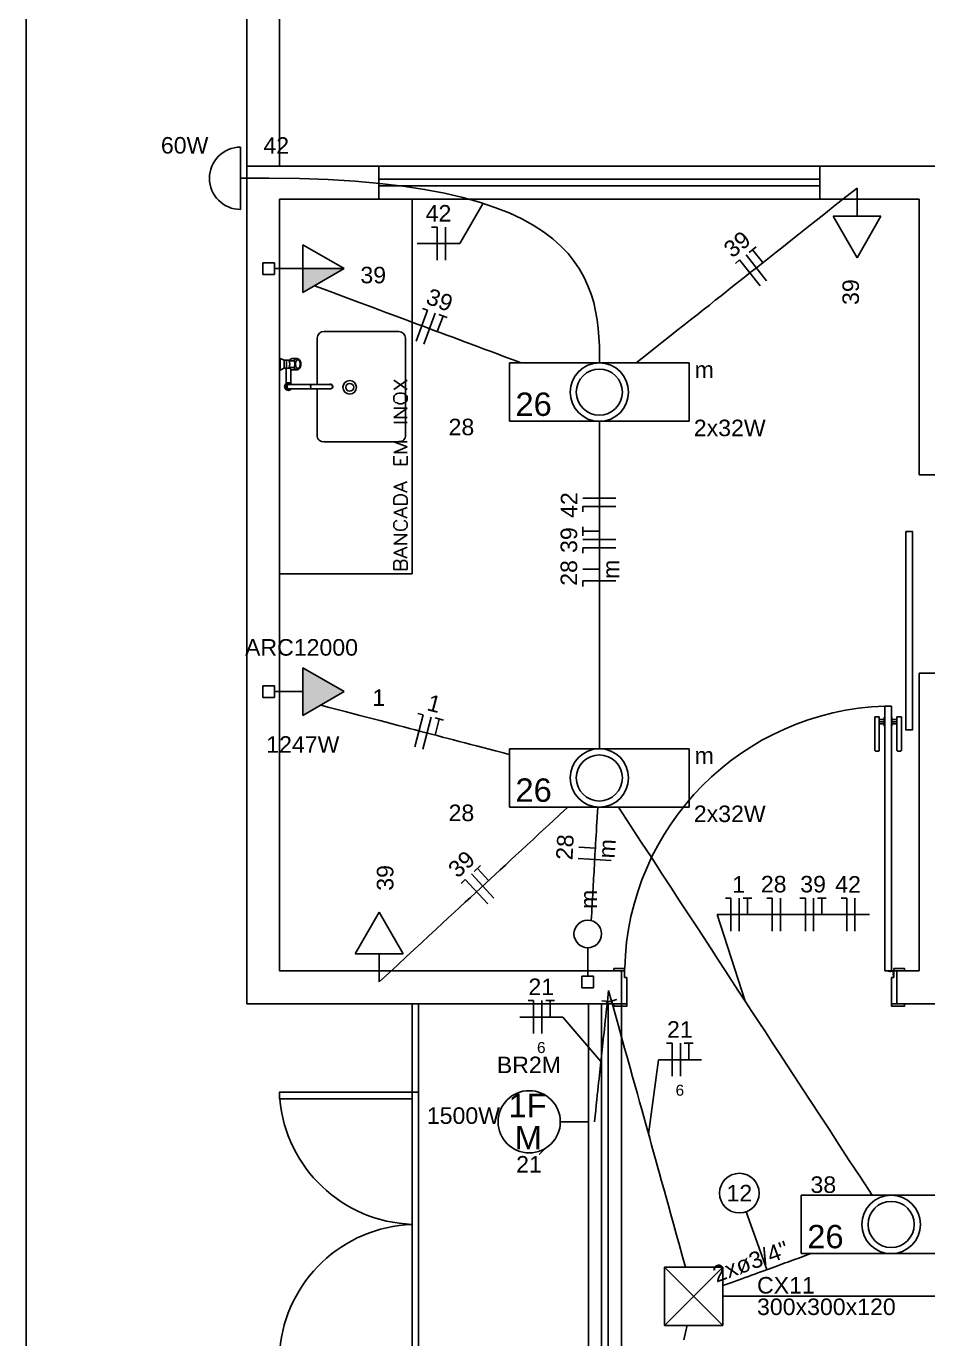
# Model space of a CAD drawing. Header units: millimetres. Extents: x -182 to 147, y -1396 to 58.
# Drawn here: x -180.86 to -172.68, y 28.39 to 40.29 of the extents above; entities that cross this region are included whole.
import ezdxf

# ---------------------------------------------------------------- set-up
doc = ezdxf.new("R2010")
doc.units = ezdxf.units.MM
doc.header["$LTSCALE"] = 10
doc.header["$MEASUREMENT"] = 0
for name, color, linetype in [('Arquitetura', 8, 'Continuous'), ('EL-Condutos', 4, 'Continuous'), ('EL-Conexões', 9, 'Continuous'), ('EL-Fios (Fase 1)', 7, 'Continuous'), ('EL-Fios (Fase 2)', 7, 'Continuous'), ('EL-Fios (Fase 3)', 7, 'Continuous'), ('EL-Fios (Neutro)', 170, 'Continuous'), ('EL-Fios (Retorno)', 10, 'Continuous'), ('EL-Fios (Terra)', 90, 'Continuous'), ('EL-Textos conduto', 7, 'Continuous'), ('EL-Textos fios', 7, 'Continuous'), ('P-SIMBOL', 170, 'Continuous'), ('Textos', 7, 'Continuous')]:
    doc.layers.add(name, color=color, linetype=linetype)
doc.styles.add('Arial', font='arial.ttf')

msp = doc.modelspace()

# ---------------------------------------------------------------- hatches: boundary and pattern name
at = {"layer": 'Arquitetura', "linetype": 'Continuous'}
h = msp.add_hatch(dxfattribs=at)
h.set_pattern_fill('ANSI31', color=256, style=0)
h.set_pattern_definition([(45, (-180.86528, 17.44875), (-0.0883883, 0.0883883), [])])
h.paths.add_polyline_path([(-176.1609, 30.1049), (-176.1609, 30.1089), (-176.1609, 30.1129), (-176.1619, 30.1169), (-176.1639, 30.1209), (-176.1649, 30.1239), (-176.1669, 30.1279), (-176.1689, 30.1309), (-176.1719, 30.1349), (-176.1739, 30.1379), (-176.1769, 30.1399), (-176.1799, 30.1419), (-176.1839, 30.1449), (-176.1869, 30.1469), (-176.1909, 30.1479), (-176.1939, 30.1489), (-176.1979, 30.1499), (-176.2019, 30.1509), (-176.2059, 30.1509), (-176.2109, 30.1509), (-176.2139, 30.1499), (-176.2179, 30.1489), (-176.2219, 30.1479), (-176.2259, 30.1469), (-176.2289, 30.1449), (-176.2329, 30.1419), (-176.2349, 30.1399), (-176.2379, 30.1379), (-176.2409, 30.1349), (-176.2439, 30.1309), (-176.2459, 30.1279), (-176.2479, 30.1239), (-176.2489, 30.1209), (-176.2509, 30.1169), (-176.2509, 30.1129), (-176.2519, 30.1089), (-176.2519, 30.1049), (-176.2519, 30.1049), (-176.2519, 30.1009), (-176.2509, 30.0969), (-176.2509, 30.0929), (-176.2489, 30.0889), (-176.2479, 30.0859), (-176.2459, 30.0819), (-176.2439, 30.0789), (-176.2409, 30.0759), (-176.2379, 30.0729), (-176.2349, 30.0699), (-176.2329, 30.0679), (-176.2289, 30.0659), (-176.2259, 30.0639), (-176.2219, 30.0619), (-176.2179, 30.0609), (-176.2139, 30.0599), (-176.2109, 30.0599), (-176.2059, 30.0589), (-176.2019, 30.0599), (-176.1979, 30.0599), (-176.1939, 30.0609), (-176.1909, 30.0619), (-176.1869, 30.0639), (-176.1839, 30.0659), (-176.1799, 30.0679), (-176.1769, 30.0699), (-176.1739, 30.0729), (-176.1719, 30.0759), (-176.1689, 30.0789), (-176.1669, 30.0819), (-176.1649, 30.0859), (-176.1639, 30.0889), (-176.1619, 30.0929), (-176.1609, 30.0969), (-176.1609, 30.1009), (-176.1609, 30.1049), (-176.1609, 30.1049)])
at = {"layer": 'P-SIMBOL', "linetype": 'Continuous'}
for points in [[(-178.3539, 38.0957), (-177.9789, 38.0957), (-178.3539, 37.8792)], [(-178.3539, 34.0419), (-177.9789, 34.2584), (-178.3539, 34.4749)]]:
    msp.add_hatch(color=256, dxfattribs=at).paths.add_polyline_path(points)

# ---------------------------------------------------------------- linework, layer by layer
at = {"layer": 'Arquitetura'}
for p, q in [((-180.862, 52.6259), (-180.862, 17.8269)), ((-178.8619, 50.6259), (-178.8619, 31.4259)), ((-178.5629, 50.3269), (-178.5629, 39.0259)), ((-178.8619, 39.4679), (-178.8619, 39.5389)), ((-177.6629, 39.0259), (-177.6629, 38.7259)), ((-173.6629, 39.0259), (-173.6629, 38.7259)), ((-172.7619, 38.7259), (-178.5629, 38.7259)), ((-178.5629, 38.7259), (-178.5629, 31.7259)), ((-177.3619, 35.3269), (-177.3619, 38.7259)), ((-172.7619, 38.7259), (-172.7619, 36.2259)), ((-177.4809, 37.5249), (-178.1579, 37.5249)), ((-178.2219, 37.0459), (-178.2219, 37.4659)), ((-177.4219, 36.5859), (-177.4219, 37.4659)), ((-178.5219, 37.2639), (-178.5649, 37.2849)), ((-178.5219, 37.2639), (-178.4729, 37.2639)), ((-178.5219, 37.2639), (-178.5219, 37.1939)), ((-178.4049, 37.2789), (-178.4479, 37.2789)), ((-178.5219, 37.1939), (-178.5649, 37.1719)), ((-178.5219, 37.1939), (-178.5029, 37.1939)), ((-178.5029, 37.1939), (-178.4729, 37.1939)), ((-178.5029, 37.0539), (-178.5029, 37.1939)), ((-178.4319, 37.2599), (-178.4749, 37.2599)), ((-178.4319, 37.1979), (-178.4749, 37.1979)), ((-178.4629, 37.0539), (-178.4629, 37.1829)), ((-178.4049, 37.1789), (-178.4479, 37.1789)), ((-178.4899, 37.0459), (-178.4549, 37.0459)), ((-178.4549, 37.0459), (-178.1129, 37.0459)), ((-178.1129, 37.0459), (-178.1029, 37.0459)), ((-177.5269, 36.9999), (-177.4049, 37.0849)), ((-177.5269, 37.0849), (-177.4049, 36.9999)), ((-178.4899, 37.0059), (-178.4549, 37.0059)), ((-178.4549, 37.0059), (-178.1129, 37.0059)), ((-178.2219, 36.5859), (-178.2219, 37.0059)), ((-178.1129, 37.0059), (-178.1029, 37.0059)), ((-177.5239, 36.9409), (-177.5269, 36.9319)), ((-177.5269, 36.9319), (-177.5269, 36.9069)), ((-177.5269, 36.9069), (-177.5239, 36.8939)), ((-177.5109, 36.9529), (-177.5239, 36.9409)), ((-177.4979, 36.9619), (-177.5109, 36.9529)), ((-177.4809, 36.9659), (-177.4979, 36.9619)), ((-177.4509, 36.9659), (-177.4809, 36.9659)), ((-177.4349, 36.9619), (-177.4509, 36.9659)), ((-177.4219, 36.9529), (-177.4349, 36.9619)), ((-177.4089, 36.9409), (-177.4219, 36.9529)), ((-177.4049, 36.9319), (-177.4089, 36.9409)), ((-177.4089, 36.8939), (-177.4049, 36.9069)), ((-177.4049, 36.9069), (-177.4049, 36.9319)), ((-177.5269, 36.7459), (-177.4049, 36.8309)), ((-177.4049, 36.8309), (-177.5269, 36.8309)), ((-177.5239, 36.8939), (-177.5109, 36.8809)), ((-177.5109, 36.8809), (-177.4979, 36.8769)), ((-177.4979, 36.8769), (-177.4809, 36.8689)), ((-177.4809, 36.8689), (-177.4509, 36.8689)), ((-177.4509, 36.8689), (-177.4349, 36.8769)), ((-177.4349, 36.8769), (-177.4219, 36.8809)), ((-177.4219, 36.8809), (-177.4089, 36.8939)), ((-177.4049, 36.7459), (-177.5269, 36.7459)), ((-177.5269, 36.6999), (-177.4049, 36.6999)), ((-177.4809, 36.5259), (-178.1579, 36.5259)), ((-177.4049, 36.4789), (-177.5269, 36.5259)), ((-177.5269, 36.5259), (-177.4049, 36.5259)), ((-177.5269, 36.4289), (-177.4049, 36.4789)), ((-177.4049, 36.4289), (-177.5269, 36.4289)), ((-177.5269, 36.3189), (-177.5269, 36.3949)), ((-177.4049, 36.3189), (-177.5269, 36.3189)), ((-177.4679, 36.3189), (-177.4679, 36.3649)), ((-177.4049, 36.3189), (-177.4049, 36.3949)), ((-172.7619, 36.2259), (-172.4629, 36.2259)), ((-177.5269, 36.1159), (-177.4049, 36.1619)), ((-177.4049, 36.0689), (-177.5269, 36.1159)), ((-177.4469, 36.0859), (-177.4469, 36.1449)), ((-177.5269, 36.0009), (-177.5239, 36.0179)), ((-177.5269, 35.9589), (-177.5269, 36.0009)), ((-177.4049, 35.9589), (-177.5269, 35.9589)), ((-177.5239, 36.0179), (-177.5109, 36.0309)), ((-177.5109, 36.0309), (-177.4979, 36.0389)), ((-177.4979, 36.0389), (-177.4809, 36.0439)), ((-177.4809, 36.0439), (-177.4509, 36.0439)), ((-177.4509, 36.0439), (-177.4349, 36.0389)), ((-177.4349, 36.0389), (-177.4219, 36.0309)), ((-177.4219, 36.0309), (-177.4089, 36.0179)), ((-177.4089, 36.0179), (-177.4049, 36.0009)), ((-177.4049, 36.0009), (-177.4049, 35.9589)), ((-177.5269, 35.8829), (-177.4049, 35.9289)), ((-177.4049, 35.8359), (-177.5269, 35.8829)), ((-177.4469, 35.8529), (-177.4469, 35.9119)), ((-177.5239, 35.7939), (-177.5269, 35.7809)), ((-177.5269, 35.7809), (-177.5269, 35.7599)), ((-177.5269, 35.7599), (-177.5239, 35.7469)), ((-177.5109, 35.8059), (-177.5239, 35.7939)), ((-177.5239, 35.7469), (-177.5109, 35.7339)), ((-177.4979, 35.8109), (-177.5109, 35.8059)), ((-177.5109, 35.7339), (-177.4979, 35.7259)), ((-177.4979, 35.7259), (-177.4809, 35.7219)), ((-177.4809, 35.7219), (-177.4509, 35.7219)), ((-177.4509, 35.7219), (-177.4349, 35.7259)), ((-177.4219, 35.8059), (-177.4349, 35.8109)), ((-177.4349, 35.7259), (-177.4219, 35.7339)), ((-177.4089, 35.7939), (-177.4219, 35.8059)), ((-177.4219, 35.7339), (-177.4089, 35.7469)), ((-177.4049, 35.7809), (-177.4089, 35.7939)), ((-177.4089, 35.7469), (-177.4049, 35.7599)), ((-177.4049, 35.7599), (-177.4049, 35.7809)), ((-177.5269, 35.5989), (-177.4049, 35.6799)), ((-177.4049, 35.6799), (-177.5269, 35.6799)), ((-177.4049, 35.5989), (-177.5269, 35.5989)), ((-177.5269, 35.5189), (-177.4049, 35.5689)), ((-177.4049, 35.4719), (-177.5269, 35.5189)), ((-177.4469, 35.4889), (-177.4469, 35.5479)), ((-177.5269, 35.4169), (-177.5239, 35.4379)), ((-177.5269, 35.3659), (-177.5269, 35.4169)), ((-177.4049, 35.3659), (-177.5269, 35.3659)), ((-177.5239, 35.4379), (-177.5149, 35.4419)), ((-177.5149, 35.4419), (-177.5059, 35.4469)), ((-177.5059, 35.4469), (-177.4939, 35.4469)), ((-177.4939, 35.4469), (-177.4809, 35.4419)), ((-177.4809, 35.4419), (-177.4769, 35.4379)), ((-177.4769, 35.4379), (-177.4679, 35.4169)), ((-177.4679, 35.4169), (-177.4639, 35.4379)), ((-177.4679, 35.4169), (-177.4679, 35.3659)), ((-177.4639, 35.4379), (-177.4559, 35.4419)), ((-177.4559, 35.4419), (-177.4469, 35.4469)), ((-177.4469, 35.4469), (-177.4259, 35.4469)), ((-177.4259, 35.4469), (-177.4179, 35.4419)), ((-177.4179, 35.4419), (-177.4089, 35.4379)), ((-177.4089, 35.4379), (-177.4049, 35.4169)), ((-177.4049, 35.4169), (-177.4049, 35.3659)), ((-177.3619, 35.3269), (-178.5649, 35.3269)), ((-172.7619, 34.4259), (-172.7619, 31.7259)), ((-172.7619, 34.4259), (-172.4629, 34.4259)), ((-173.0259, 31.7229), (-173.0199, 31.7229)), ((-172.9959, 31.6929), (-172.9959, 31.6989)), ((-177.3619, 31.4259), (-177.3619, 27.4259)), ((-177.3019, 31.4259), (-177.3019, 27.4259)), ((-175.7619, 31.4259), (-175.4629, 31.4259)), ((-177.3619, 30.6259), (-177.3019, 30.6259))]:
    msp.add_line(p, q, dxfattribs=at)
at = {"layer": 'Arquitetura', "linetype": 'Continuous'}
for p, q in [((-156.063, 39.0259), (-178.8619, 39.0259)), ((-173.6629, 38.9059), (-177.6629, 38.9059)), ((-173.6629, 38.8459), (-177.6629, 38.8459)), ((-175.5319, 31.7259), (-178.5629, 31.7259)), ((-172.7619, 31.7259), (-172.8929, 31.7259)), ((-175.7619, 31.4259), (-178.8619, 31.4259)), ((-175.7619, 31.4259), (-175.7619, 27.4259)), ((-175.6429, 31.4259), (-175.6429, 27.4259)), ((-175.5829, 31.4259), (-175.5829, 27.4259)), ((-175.4129, 31.4259), (-175.4629, 31.4259)), ((-175.4629, 31.4259), (-175.4629, 27.4259)), ((-169.862, 31.4259), (-172.8929, 31.4259))]:
    msp.add_line(p, q, dxfattribs=at)
at = {"layer": 'Arquitetura', "color": 2}
for p, q in [((-173.0719, 34.1259), (-173.0719, 31.7259)), ((-173.0719, 34.1259), (-173.0119, 34.1259)), ((-173.0119, 31.7259), (-173.0119, 34.1259)), ((-173.0719, 31.7259), (-173.0119, 31.7259))]:
    msp.add_line(p, q, dxfattribs=at)
at = {"layer": 'Arquitetura', "color": 3, "linetype": 'Continuous'}
for p, q in [((-173.1629, 33.7259), (-173.1629, 34.0289)), ((-173.1229, 34.0289), (-173.1229, 33.7259)), ((-173.0769, 33.9459), (-173.0769, 34.0259)), ((-173.0079, 33.9459), (-173.0079, 34.0259)), ((-172.9629, 34.0289), (-172.9629, 33.7259)), ((-172.9219, 33.7259), (-172.9219, 34.0289)), ((-173.1299, 33.7199), (-173.1569, 33.7199)), ((-172.9559, 33.7199), (-172.9269, 33.7199))]:
    msp.add_line(p, q, dxfattribs=at)
at = {"layer": 'Arquitetura', "color": 3}
for p, q in [((-173.1229, 34.0289), (-173.1629, 34.0289)), ((-173.1229, 34.0059), (-173.0769, 34.0059)), ((-173.1229, 33.9859), (-173.0769, 33.9859)), ((-173.1229, 33.9659), (-173.0769, 33.9659)), ((-173.0769, 34.0259), (-173.0719, 34.0259)), ((-173.0769, 33.9459), (-173.0719, 33.9459)), ((-173.0079, 34.0259), (-173.0119, 34.0259)), ((-173.0079, 33.9459), (-173.0119, 33.9459)), ((-172.9629, 34.0059), (-173.0079, 34.0059)), ((-172.9629, 33.9859), (-173.0079, 33.9859)), ((-172.9629, 33.9659), (-173.0079, 33.9659)), ((-172.9629, 34.0289), (-172.9219, 34.0289))]:
    msp.add_line(p, q, dxfattribs=at)
at = {"layer": 'Arquitetura', "linetype": 'Continuous'}
for points in [[(-178.4729, 37.2639), (-178.4729, 37.2639), (-178.4739, 37.2629), (-178.4739, 37.2629), (-178.4739, 37.2619), (-178.4749, 37.2619)], [(-178.4479, 37.2789), (-178.4539, 37.2779), (-178.4589, 37.2759), (-178.4639, 37.2729), (-178.4689, 37.2689), (-178.4729, 37.2639)], [(-178.4039, 37.2789), (-178.4099, 37.2779), (-178.4159, 37.2759), (-178.4219, 37.2729), (-178.4269, 37.2679), (-178.4309, 37.2619)], [(-178.3979, 37.2679), (-178.4019, 37.2669), (-178.4059, 37.2639), (-178.4099, 37.2609), (-178.4129, 37.2559), (-178.4159, 37.2489), (-178.4179, 37.2419), (-178.4189, 37.2349), (-178.4189, 37.2269), (-178.4189, 37.2189), (-178.4169, 37.2119), (-178.4149, 37.2049), (-178.4119, 37.1989), (-178.4079, 37.1949), (-178.4039, 37.1919), (-178.3999, 37.1899), (-178.3959, 37.1899), (-178.3909, 37.1919), (-178.3869, 37.1949), (-178.3839, 37.1989), (-178.3809, 37.2049), (-178.3789, 37.2119), (-178.3769, 37.2189), (-178.3769, 37.2269), (-178.3769, 37.2349), (-178.3779, 37.2419), (-178.3799, 37.2489), (-178.3819, 37.2559), (-178.3849, 37.2609), (-178.3889, 37.2639), (-178.3929, 37.2669), (-178.3979, 37.2679)], [(-178.4039, 37.1789), (-178.3979, 37.1799), (-178.3919, 37.1819), (-178.3859, 37.1869), (-178.3809, 37.1919), (-178.3769, 37.1989), (-178.3729, 37.2069), (-178.3709, 37.2149), (-178.3699, 37.2239), (-178.3699, 37.2329), (-178.3709, 37.2419), (-178.3729, 37.2509), (-178.3769, 37.2579), (-178.3809, 37.2649), (-178.3859, 37.2709), (-178.3919, 37.2749), (-178.3979, 37.2779), (-178.4039, 37.2789)], [(-178.4749, 37.1959), (-178.4739, 37.1949), (-178.4739, 37.1949), (-178.4739, 37.1939), (-178.4729, 37.1939), (-178.4729, 37.1939)], [(-178.4729, 37.1939), (-178.4709, 37.1909), (-178.4689, 37.1889), (-178.4669, 37.1869), (-178.4649, 37.1849), (-178.4629, 37.1829)], [(-178.4629, 37.1829), (-178.4599, 37.1819), (-178.4569, 37.1809), (-178.4539, 37.1799), (-178.4509, 37.1789), (-178.4479, 37.1789)], [(-178.4309, 37.1959), (-178.4269, 37.1899), (-178.4219, 37.1849), (-178.4169, 37.1819), (-178.4109, 37.1799), (-178.4049, 37.1789)]]:
    msp.add_lwpolyline(points, dxfattribs=at)
at = {"layer": 'Arquitetura'}
for points in [[(-172.8819, 35.7119), (-172.8219, 35.7119), (-172.8219, 33.9119), (-172.8819, 33.9119), (-172.8819, 35.7119)], [(-173.0269, 31.7219), (-173.0259, 31.7229), (-173.0259, 31.7239)], [(-173.0229, 31.7219), (-173.0229, 31.7209), (-173.0269, 31.7209), (-173.0269, 31.7219), (-173.0179, 31.7219), (-173.0179, 31.7209), (-173.0219, 31.7209), (-173.0219, 31.7219)], [(-173.0179, 31.7219), (-173.0199, 31.7229), (-173.0199, 31.7239)], [(-172.9969, 31.6959), (-172.9979, 31.6959), (-172.9979, 31.6909), (-172.9969, 31.6909), (-172.9969, 31.7019), (-172.9979, 31.7019), (-172.9979, 31.6969), (-172.9969, 31.6969)], [(-172.9969, 31.7019), (-172.9959, 31.6989), (-172.9949, 31.6989)], [(-172.9969, 31.6909), (-172.9959, 31.6929), (-172.9949, 31.6929)], [(-177.3619, 30.5659), (-178.5629, 30.5659), (-178.5629, 30.6259), (-177.3619, 30.6259), (-177.3619, 30.5659)]]:
    msp.add_lwpolyline(points, dxfattribs=at)
at = {"layer": 'Arquitetura', "color": 3}
for points in [[(-175.5319, 31.7459), (-175.4329, 31.7459), (-175.4329, 31.7259), (-175.5319, 31.7259), (-175.5319, 31.7459)], [(-172.9919, 31.7459), (-172.8929, 31.7459), (-172.8929, 31.7259), (-172.9919, 31.7259), (-172.9919, 31.7459)], [(-175.5319, 31.4259), (-175.4129, 31.4259), (-175.4129, 31.4059), (-175.5319, 31.4059), (-175.5319, 31.4259)], [(-173.0119, 31.4259), (-172.9629, 31.4259), (-172.8929, 31.4259), (-172.8929, 31.4059), (-173.0119, 31.4059), (-173.0119, 31.4259)]]:
    msp.add_lwpolyline(points, close=True, dxfattribs=at)
at = {"layer": 'Arquitetura', "color": 2}
for points in [[(-175.4129, 31.6659), (-175.4329, 31.6659), (-175.4329, 31.7259), (-175.4629, 31.7259), (-175.4629, 31.4259), (-175.4129, 31.4259), (-175.4129, 31.6659)], [(-173.0119, 31.6659), (-172.9919, 31.6659), (-172.9919, 31.7259), (-172.9629, 31.7259), (-172.9629, 31.4259), (-173.0119, 31.4259), (-173.0119, 31.6659)]]:
    msp.add_lwpolyline(points, close=True, dxfattribs=at)
at = {"layer": 'Arquitetura', "color": 1}
for points in [[(-173.0019, 31.7239), (-172.9979, 31.7259), (-172.9979, 31.7259), (-173.0029, 31.7259), (-173.0429, 31.7259), (-173.0429, 31.7239), (-173.0019, 31.7239)], [(-172.9949, 31.7169), (-172.9919, 31.7209), (-172.9919, 31.7209), (-172.9919, 31.7159), (-172.9919, 31.6759), (-172.9949, 31.6759), (-172.9949, 31.7169)]]:
    msp.add_lwpolyline(points, dxfattribs=at)
msp.add_circle((-172.9979, 31.7209), 0.005, dxfattribs=at)
at = {"layer": 'Arquitetura'}
for centre, radius, start, end in [((-178.1599, 37.4639), 0.0615, 88.1044, 177.946), ((-177.4829, 37.4639), 0.0615, 2.06244, 87.9376), ((-179.1149, 37.2289), 0.5572, 354.375, 5.62477), ((-178.6639, 37.2289), 0.1631, 347.538, 12.4618), ((-178.5809, 37.2289), 0.1097, 344.314, 15.6861), ((-178.4709, 37.2599), 0.004, 148.433, 195.686), ((-178.4709, 37.1979), 0.004, 164.314, 211.567), ((-178.4279, 37.2599), 0.004, 147.844, 206.025), ((-178.4279, 37.1979), 0.004, 153.975, 212.156), ((-178.4919, 37.2289), 0.067, 333.975, 26.0251), ((-178.4829, 37.0259), 0.0345, 125.419, 234.581), ((-178.4829, 37.0259), 0.0253, 52.2518, 307.748), ((-178.4829, 37.0259), 0.0345, 54.5813, 125.419), ((-178.4479, 37.0259), 0.0466, 154.556, 205.444), ((-178.4829, 37.0259), 0.0345, 35.4187, 54.5813), ((-178.2359, 37.0259), 0.0466, 154.556, 205.444), ((-178.1029, 37.0259), 0.0223, 243.721, 116.279), ((-178.1029, 37.0259), 0.02, 270, 90), ((-177.9269, 37.0189), 0.0614, 90, 180), ((-177.9269, 37.0189), 0.036, 90, 180), ((-177.9269, 37.0189), 0.0614, 0, 90), ((-177.9269, 37.0189), 0.036, 0, 90), ((-178.4829, 37.0259), 0.0345, 234.581, 305.419), ((-178.4829, 37.0259), 0.0345, 305.419, 324.581), ((-177.9269, 37.0189), 0.0614, 180, 270), ((-177.9269, 37.0189), 0.036, 180, 270), ((-177.9269, 37.0189), 0.036, 270, 0), ((-177.9269, 37.0189), 0.0614, 270, 0), ((-178.1669, 36.5809), 0.0554, 175.328, 278.622), ((-177.4759, 36.5809), 0.0547, 264.972, 5.02759), ((-172.9959, 31.6909), 2.437, 91.7966, 178.691), ((-177.3169, 30.6759), 1.2501, 185.015, 267.922), ((-177.3169, 28.1769), 1.2501, 92.0779, 174.985)]:
    msp.add_arc(centre, radius, start, end, dxfattribs=at)
at = {"layer": 'Arquitetura', "color": 3, "linetype": 'Continuous'}
for centre, start, end in [((-173.1559, 33.7259), 180, 260.538), ((-173.1289, 33.7259), 260.538, 0), ((-172.9569, 33.7259), 180, 279.462), ((-172.9279, 33.7259), 279.462, 0)]:
    msp.add_arc(centre, 0.006, start, end, dxfattribs=at)
at = {"layer": 'EL-Condutos', "linetype": 'Continuous'}
for points in [[(-178.6608, 38.915), (-178.3834, 38.9121), (-178.1235, 38.9033), (-177.8807, 38.8889), (-177.6543, 38.8691), (-177.4438, 38.8443), (-177.2486, 38.8145), (-177.0681, 38.7801), (-176.9017, 38.7413), (-176.7489, 38.6983), (-176.6092, 38.6514), (-176.4818, 38.6007), (-176.3663, 38.5466), (-176.2621, 38.4892), (-176.1685, 38.4287), (-176.0851, 38.3655), (-176.0113, 38.2998), (-175.9464, 38.2317), (-175.89, 38.1616), (-175.8414, 38.0896), (-175.8, 38.0159), (-175.7654, 37.9409), (-175.7368, 37.8648), (-175.7138, 37.7877), (-175.6958, 37.7099), (-175.6821, 37.6317), (-175.6723, 37.5533), (-175.6657, 37.4748), (-175.6618, 37.3967), (-175.66, 37.319), (-175.6597, 37.242)], [(-175.3285, 37.2399), (-175.2461, 37.3052), (-175.1682, 37.3668), (-175.0945, 37.4251), (-175.0246, 37.4804), (-174.9581, 37.533), (-174.8947, 37.5832), (-174.834, 37.6312), (-174.7756, 37.6775), (-174.7191, 37.7221), (-174.6643, 37.7656), (-174.6106, 37.808), (-174.5577, 37.8499), (-174.5053, 37.8913), (-174.453, 37.9327), (-174.4004, 37.9744), (-174.3472, 38.0165), (-174.2929, 38.0595), (-174.2372, 38.1035), (-174.1797, 38.149), (-174.1201, 38.1962), (-174.058, 38.2453), (-173.993, 38.2968), (-173.9247, 38.3508), (-173.8528, 38.4077), (-173.7769, 38.4678), (-173.6966, 38.5313), (-173.6116, 38.5986), (-173.5214, 38.6699), (-173.4258, 38.7456), (-173.3243, 38.8259)], [(-178.2467, 37.9404), (-178.1618, 37.9087), (-178.0807, 37.8784), (-178.0031, 37.8495), (-177.9288, 37.8217), (-177.8576, 37.7951), (-177.7891, 37.7696), (-177.7232, 37.745), (-177.6597, 37.7213), (-177.5983, 37.6983), (-177.5387, 37.6761), (-177.4807, 37.6545), (-177.4242, 37.6334), (-177.3688, 37.6127), (-177.3143, 37.5923), (-177.2604, 37.5722), (-177.207, 37.5523), (-177.1538, 37.5324), (-177.1006, 37.5126), (-177.0471, 37.4926), (-176.993, 37.4724), (-176.9383, 37.452), (-176.8825, 37.4312), (-176.8255, 37.4099), (-176.767, 37.3881), (-176.7068, 37.3656), (-176.6447, 37.3424), (-176.5805, 37.3184), (-176.5138, 37.2935), (-176.4444, 37.2676), (-176.3722, 37.2407)], [(-175.6624, 36.7101), (-175.6624, 36.5737), (-175.6624, 36.4449), (-175.6624, 36.3234), (-175.6624, 36.2086), (-175.6624, 36.0998), (-175.6624, 35.9966), (-175.6624, 35.8984), (-175.6624, 35.8046), (-175.6624, 35.7147), (-175.6624, 35.6281), (-175.6624, 35.5443), (-175.6624, 35.4627), (-175.6624, 35.3828), (-175.6624, 35.304), (-175.6624, 35.2257), (-175.6624, 35.1475), (-175.6624, 35.0687), (-175.6624, 34.9887), (-175.6624, 34.9072), (-175.6624, 34.8234), (-175.6624, 34.7368), (-175.6624, 34.6469), (-175.6624, 34.5531), (-175.6624, 34.4549), (-175.6624, 34.3517), (-175.6624, 34.2429), (-175.6624, 34.128), (-175.6624, 34.0065), (-175.6624, 33.8778), (-175.6624, 33.7413)], [(-178.1904, 34.1351), (-178.1138, 34.1152), (-178.0404, 34.096), (-177.9699, 34.0776), (-177.9021, 34.0599), (-177.8369, 34.0429), (-177.774, 34.0265), (-177.7133, 34.0107), (-177.6546, 33.9954), (-177.5977, 33.9805), (-177.5424, 33.9661), (-177.4885, 33.952), (-177.4358, 33.9383), (-177.3841, 33.9248), (-177.3333, 33.9116), (-177.2831, 33.8985), (-177.2334, 33.8855), (-177.184, 33.8726), (-177.1346, 33.8597), (-177.0852, 33.8468), (-177.0354, 33.8339), (-176.9852, 33.8208), (-176.9343, 33.8075), (-176.8825, 33.794), (-176.8296, 33.7802), (-176.7755, 33.7661), (-176.72, 33.7516), (-176.6629, 33.7367), (-176.6039, 33.7213), (-176.5429, 33.7054), (-176.4798, 33.6889)], [(-175.9476, 33.2116), (-176.018, 33.1464), (-176.0845, 33.0848), (-176.1475, 33.0265), (-176.2072, 32.9712), (-176.264, 32.9186), (-176.3181, 32.8684), (-176.37, 32.8204), (-176.4199, 32.7742), (-176.4681, 32.7295), (-176.515, 32.6861), (-176.5609, 32.6436), (-176.606, 32.6018), (-176.6508, 32.5603), (-176.6955, 32.519), (-176.7404, 32.4773), (-176.7859, 32.4352), (-176.8323, 32.3923), (-176.8799, 32.3482), (-176.929, 32.3027), (-176.9799, 32.2556), (-177.033, 32.2064), (-177.0885, 32.155), (-177.1468, 32.101), (-177.2083, 32.0441), (-177.2731, 31.984), (-177.3417, 31.9205), (-177.4143, 31.8532), (-177.4914, 31.7819), (-177.5731, 31.7062), (-177.6598, 31.6259)], [(-175.6774, 33.2116), (-175.6801, 33.1645), (-175.6826, 33.1194), (-175.6851, 33.076), (-175.6875, 33.0343), (-175.6897, 32.9942), (-175.6919, 32.9555), (-175.6941, 32.9181), (-175.6961, 32.882), (-175.6981, 32.847), (-175.7, 32.8131), (-175.7019, 32.7801), (-175.7037, 32.7478), (-175.7055, 32.7163), (-175.7073, 32.6853), (-175.709, 32.6549), (-175.7107, 32.6248), (-175.7124, 32.595), (-175.7141, 32.5653), (-175.7158, 32.5357), (-175.7175, 32.5061), (-175.7192, 32.4763), (-175.7209, 32.4462), (-175.7226, 32.4157), (-175.7244, 32.3847), (-175.7262, 32.3532), (-175.728, 32.3209), (-175.7299, 32.2879), (-175.7318, 32.2539), (-175.7338, 32.2189), (-175.7359, 32.1828)], [(-175.4894, 33.2112), (-175.3828, 33.0481), (-175.2824, 32.8945), (-175.1877, 32.7497), (-175.0983, 32.613), (-175.0138, 32.4837), (-174.9337, 32.3611), (-174.8575, 32.2447), (-174.7849, 32.1336), (-174.7154, 32.0273), (-174.6485, 31.925), (-174.5839, 31.8261), (-174.521, 31.7299), (-174.4594, 31.6358), (-174.3988, 31.543), (-174.3385, 31.4508), (-174.2783, 31.3587), (-174.2176, 31.2659), (-174.1561, 31.1717), (-174.0932, 31.0756), (-174.0285, 30.9767), (-173.9617, 30.8744), (-173.8922, 30.7681), (-173.8196, 30.657), (-173.7434, 30.5406), (-173.6633, 30.418), (-173.5788, 30.2887), (-173.4894, 30.152), (-173.3947, 30.0071), (-173.2943, 29.8535), (-173.1876, 29.6904)], [(-175.5893, 31.4491), (-175.5945, 31.4008), (-175.5994, 31.3553), (-175.604, 31.3125), (-175.6083, 31.2722), (-175.6125, 31.234), (-175.6163, 31.1979), (-175.62, 31.1635), (-175.6236, 31.1307), (-175.627, 31.0993), (-175.6302, 31.0689), (-175.6334, 31.0395), (-175.6365, 31.0107), (-175.6395, 30.9824), (-175.6426, 30.9543), (-175.6456, 30.9262), (-175.6486, 30.8979), (-175.6517, 30.8692), (-175.6549, 30.8399), (-175.6581, 30.8097), (-175.6615, 30.7783), (-175.665, 30.7457), (-175.6687, 30.7116), (-175.6725, 30.6757), (-175.6766, 30.6378), (-175.6809, 30.5977), (-175.6855, 30.5552), (-175.6903, 30.5101), (-175.6955, 30.4621), (-175.701, 30.411), (-175.7069, 30.3567)], [(-174.8802, 29.0382), (-174.91, 29.1451), (-174.938, 29.2459), (-174.9645, 29.341), (-174.9895, 29.4309), (-175.0132, 29.516), (-175.0356, 29.5968), (-175.0571, 29.6738), (-175.0776, 29.7475), (-175.0972, 29.8182), (-175.1162, 29.8865), (-175.1347, 29.9529), (-175.1527, 30.0177), (-175.1705, 30.0815), (-175.1881, 30.1447), (-175.2056, 30.2077), (-175.2232, 30.2711), (-175.2411, 30.3353), (-175.2593, 30.4008), (-175.278, 30.468), (-175.2973, 30.5374), (-175.3174, 30.6094), (-175.3383, 30.6846), (-175.3602, 30.7633), (-175.3832, 30.8461), (-175.4075, 30.9334), (-175.4332, 31.0257), (-175.4603, 31.1233), (-175.4892, 31.2269), (-175.5197, 31.3369), (-175.5522, 31.4536)], [(-174.5413, 28.871), (-174.505, 28.8842), (-174.4698, 28.897), (-174.4358, 28.9093), (-174.4029, 28.9213), (-174.3709, 28.9329), (-174.3399, 28.9442), (-174.3098, 28.9551), (-174.2805, 28.9658), (-174.2521, 28.9761), (-174.2244, 28.9862), (-174.1974, 28.996), (-174.171, 29.0056), (-174.1451, 29.015), (-174.1199, 29.0242), (-174.095, 29.0332), (-174.0707, 29.0421), (-174.0466, 29.0508), (-174.0229, 29.0594), (-173.9995, 29.068), (-173.9762, 29.0764), (-173.9531, 29.0848), (-173.9301, 29.0932), (-173.9071, 29.1015), (-173.8842, 29.1099), (-173.8612, 29.1182), (-173.838, 29.1266), (-173.8147, 29.1351), (-173.7912, 29.1437), (-173.7674, 29.1523), (-173.7432, 29.1611)], [(-174.5373, 28.7744), (-174.1279, 28.7744), (-173.7436, 28.7744), (-173.3828, 28.7744), (-173.0436, 28.7744), (-172.7243, 28.7744), (-172.4229, 28.7744)], [(-174.8947, 28.3796), (-174.8654, 28.5115)]]:
    msp.add_lwpolyline(points, dxfattribs=at)
at = {"layer": 'EL-Conexões'}
for p, q in [((-175.5786, 31.5485), (-175.5893, 31.449)), ((-175.5786, 31.5485), (-175.5518, 31.4521)), ((-175.5396, 31.4437), (-175.639, 31.4544)), ((-175.5036, 31.4655), (-175.6, 31.4387))]:
    msp.add_line(p, q, dxfattribs=at)
at = {"layer": 'EL-Fios (Fase 1)'}
for p, q in [((-174.1444, 37.9856), (-174.3306, 38.2209)), ((-177.2555, 37.4103), (-177.1506, 37.6914)), ((-175.5124, 35.6382), (-175.8124, 35.6382)), ((-176.6198, 32.3846), (-176.8236, 32.6048)), ((-173.7181, 32.0859), (-173.7181, 32.3859))]:
    msp.add_line(p, q, dxfattribs=at)
at = {"layer": 'EL-Fios (Fase 2)'}
for p, q in [((-177.0591, 38.1728), (-177.0591, 38.4728)), ((-175.5124, 36.0132), (-175.8124, 36.0132)), ((-177.263, 33.7382), (-177.1873, 34.0285)), ((-174.3931, 32.0859), (-174.3931, 32.3859)), ((-173.3431, 32.0859), (-173.3431, 32.3859))]:
    msp.add_line(p, q, dxfattribs=at)
at = {"layer": 'EL-Fios (Fase 3)'}
for p, q in [((-175.5547, 32.7268), (-175.8542, 32.7438)), ((-174.0181, 32.0859), (-174.0181, 32.3859)), ((-176.1841, 31.157), (-176.1841, 31.457)), ((-174.9268, 30.7699), (-174.9268, 31.0699))]:
    msp.add_line(p, q, dxfattribs=at)
at = {"layer": 'EL-Fios (Neutro)'}
for p, q in [((-177.1841, 38.4728), (-177.1341, 38.4728)), ((-177.1341, 38.1728), (-177.1341, 38.4728)), ((-174.4286, 38.1433), (-174.3894, 38.1744)), ((-174.2032, 37.9391), (-174.3894, 38.1744)), ((-177.3258, 37.4365), (-177.2209, 37.7176)), ((-177.2677, 37.7351), (-177.2209, 37.7176)), ((-175.5124, 35.9382), (-175.8124, 35.9382)), ((-175.8124, 35.8882), (-175.8124, 35.9382)), ((-175.5124, 35.5632), (-175.8124, 35.5632)), ((-175.8124, 35.5132), (-175.8124, 35.5632)), ((-175.5124, 35.2632), (-175.8124, 35.2632)), ((-175.8124, 35.2132), (-175.8124, 35.2632)), ((-177.3082, 34.06), (-177.2598, 34.0474)), ((-177.3356, 33.7571), (-177.2598, 34.0474)), ((-176.9153, 32.5198), (-176.8786, 32.5538)), ((-176.6748, 32.3337), (-176.8786, 32.5538)), ((-174.5181, 32.3859), (-174.4681, 32.3859)), ((-174.4681, 32.0859), (-174.4681, 32.3859)), ((-174.1431, 32.3859), (-174.0931, 32.3859)), ((-174.0931, 32.0859), (-174.0931, 32.3859)), ((-173.8431, 32.3859), (-173.7931, 32.3859)), ((-173.7931, 32.0859), (-173.7931, 32.3859)), ((-173.4681, 32.3859), (-173.4181, 32.3859)), ((-173.4181, 32.0859), (-173.4181, 32.3859)), ((-176.3091, 31.457), (-176.2591, 31.457)), ((-176.2591, 31.157), (-176.2591, 31.457)), ((-175.0518, 31.0699), (-175.0018, 31.0699)), ((-175.0018, 30.7699), (-175.0018, 31.0699))]:
    msp.add_line(p, q, dxfattribs=at)
at = {"layer": 'EL-Fios (Retorno)'}
for p, q in [((-175.6624, 35.3682), (-175.8124, 35.3682)), ((-175.6985, 32.8401), (-175.8483, 32.8486))]:
    msp.add_line(p, q, dxfattribs=at)
at = {"layer": 'EL-Fios (Terra)'}
for p, q in [((-174.3031, 38.2426), (-174.2404, 38.2923)), ((-174.1787, 38.1498), (-174.2718, 38.2674)), ((-177.1328, 37.5246), (-177.0804, 37.6651)), ((-177.1178, 37.6791), (-177.0429, 37.6512)), ((-175.8124, 35.6732), (-175.8124, 35.7532)), ((-175.6624, 35.7132), (-175.8124, 35.7132)), ((-177.1534, 34.0197), (-177.076, 33.9995)), ((-177.1526, 33.8644), (-177.1147, 34.0096)), ((-176.7979, 32.6285), (-176.7392, 32.6829)), ((-176.6667, 32.5457), (-176.7686, 32.6557)), ((-174.3581, 32.3859), (-174.2781, 32.3859)), ((-174.3181, 32.2359), (-174.3181, 32.3859)), ((-173.6831, 32.3859), (-173.6031, 32.3859)), ((-173.6431, 32.2359), (-173.6431, 32.3859)), ((-176.1491, 31.457), (-176.0691, 31.457)), ((-176.1091, 31.307), (-176.1091, 31.457)), ((-174.8918, 31.0699), (-174.8118, 31.0699)), ((-174.8518, 30.9199), (-174.8518, 31.0699))]:
    msp.add_line(p, q, dxfattribs=at)
at = {"layer": 'EL-Textos fios'}
for p, q in [((-176.7176, 38.6885), (-176.9279, 38.3228)), ((-177.3153, 38.3228), (-176.9279, 38.3228)), ((-174.3385, 31.4508), (-174.5931, 32.2359)), ((-174.5931, 32.2359), (-173.2119, 32.2359)), ((-176.3841, 31.307), (-175.9941, 31.307)), ((-175.6481, 30.9027), (-175.9941, 31.307)), ((-175.2159, 30.2449), (-175.1268, 30.9199)), ((-175.1268, 30.9199), (-174.7368, 30.9199)), ((-174.1414, 29.0163), (-174.3309, 29.5404))]:
    msp.add_line(p, q, dxfattribs=at)
msp.add_circle((-174.3921, 29.7097), 0.18, dxfattribs=at)
at = {"layer": 'P-SIMBOL'}
for p, q in [((-178.9178, 38.6325), (-178.9178, 39.1975)), ((-178.9178, 38.915), (-178.6608, 38.915)), ((-173.3243, 38.5699), (-173.3243, 38.8259)), ((-173.3243, 38.1949), (-173.5408, 38.5699)), ((-173.5408, 38.5699), (-173.1078, 38.5699)), ((-173.1078, 38.5699), (-173.3243, 38.1949)), ((-178.3539, 38.3122), (-177.9789, 38.0957)), ((-178.3539, 37.8792), (-178.3539, 38.3122)), ((-178.716, 38.0427), (-178.716, 38.1488)), ((-178.716, 38.1488), (-178.6099, 38.1488)), ((-178.6099, 38.1488), (-178.6099, 38.0427)), ((-178.6099, 38.0427), (-178.716, 38.0427)), ((-178.3539, 38.0957), (-178.6099, 38.0957)), ((-177.9789, 38.0957), (-178.3539, 38.0957)), ((-177.9789, 38.0957), (-178.3539, 37.8792)), ((-176.4784, 37.2407), (-174.8463, 37.2407)), ((-176.4784, 37.2407), (-176.4784, 36.7107)), ((-174.8463, 37.2407), (-174.8463, 36.7107)), ((-176.4784, 36.7107), (-174.8463, 36.7107)), ((-178.3539, 34.0419), (-178.3539, 34.4749)), ((-178.3539, 34.4749), (-177.9789, 34.2584)), ((-178.716, 34.2054), (-178.716, 34.3114)), ((-178.716, 34.3114), (-178.6099, 34.3114)), ((-178.6099, 34.3114), (-178.6099, 34.2054)), ((-178.6099, 34.2054), (-178.716, 34.2054)), ((-178.3539, 34.2584), (-178.6099, 34.2584)), ((-177.9789, 34.2584), (-178.3539, 34.0419)), ((-176.4784, 33.7407), (-174.8463, 33.7407)), ((-176.4784, 33.7407), (-176.4784, 33.2107)), ((-174.8463, 33.7407), (-174.8463, 33.2107)), ((-176.4784, 33.2107), (-174.8463, 33.2107)), ((-177.8763, 31.8819), (-177.6598, 32.2569)), ((-177.6598, 32.2569), (-177.4433, 31.8819)), ((-175.7675, 31.936), (-175.7675, 31.679)), ((-177.4433, 31.8819), (-177.8763, 31.8819)), ((-177.6598, 31.8819), (-177.6598, 31.6259)), ((-175.8206, 31.679), (-175.7145, 31.679)), ((-175.8206, 31.5729), (-175.8206, 31.679)), ((-175.7145, 31.679), (-175.7145, 31.5729)), ((-175.7145, 31.5729), (-175.8206, 31.5729)), ((-176.0169, 30.3567), (-175.7599, 30.3567)), ((-173.8307, 29.6909), (-172.1987, 29.6909)), ((-173.8307, 29.6909), (-173.8307, 29.1609)), ((-173.8307, 29.1609), (-172.1987, 29.1609)), ((-175.0718, 29.0394), (-174.5418, 29.0394)), ((-175.0718, 29.0394), (-175.0718, 28.5094)), ((-175.0718, 29.0394), (-174.5418, 28.5094)), ((-174.5418, 29.0394), (-175.0718, 28.5094)), ((-174.5418, 29.0394), (-174.5418, 28.5094)), ((-175.0718, 28.5094), (-174.5418, 28.5094))]:
    msp.add_line(p, q, dxfattribs=at)
for centre, radius in [((-175.6624, 36.9757), 0.265), ((-175.6624, 36.9757), 0.2092), ((-175.6624, 33.4757), 0.265), ((-175.6624, 33.4757), 0.2092), ((-175.7675, 32.061), 0.125), ((-176.2989, 30.3567), 0.2825), ((-173.0147, 29.4259), 0.265), ((-173.0147, 29.4259), 0.2092)]:
    msp.add_circle(centre, radius, dxfattribs=at)
msp.add_arc((-178.9178, 38.915), 0.2825, 90, 270, dxfattribs=at)

# ---------------------------------------------------------------- texts
at = {"layer": 'EL-Textos conduto', "insert": (-174.2629, 29.0148), "char_height": 0.15, "width": 1.26, "attachment_point": 8, "rotation": 19.97904, "line_spacing_factor": 0.6, "style": 'Arial'}
msp.add_mtext('2xø3/4"', dxfattribs=at)
at = {"layer": 'EL-Textos fios', "attachment_point": 8, "line_spacing_factor": 0.6, "style": 'Arial'}
for s, insert, char_height, width in [('42', (-177.1216, 38.5223), 0.15, 0.36), ('1', (-174.3981, 32.4354), 0.15, 0.18), ('28', (-174.0806, 32.4354), 0.15, 0.36), ('39', (-173.7231, 32.4354), 0.15, 0.36), ('42', (-173.4056, 32.4354), 0.15, 0.36), ('21', (-176.1891, 31.5065), 0.15, 0.36), ('21', (-174.9318, 31.1194), 0.15, 0.36), ('6', (-176.1891, 30.979), 0.1, 0.12), ('6', (-174.9318, 30.5919), 0.1, 0.12), ('12', (-174.3921, 29.6347), 0.15, 0.36)]:
    msp.add_mtext(s, dxfattribs=dict(at, insert=insert, char_height=char_height, width=width))
at = {"layer": 'EL-Textos fios', "char_height": 0.15, "attachment_point": 8, "line_spacing_factor": 0.6, "style": 'Arial'}
for s, insert, width, rotation in [('39', (-174.3652, 38.2566), 0.36, 38.35379), ('39', (-177.138, 37.7395), 0.36, 339.52906), ('42', (-175.8619, 35.9507), 0.36, 90.00021), ('39', (-175.8619, 35.6332), 0.36, 90.00021), ('28', (-175.8619, 35.3352), 0.36, 90.00021), ('m', (-175.4824, 35.3682), 0.18, 90.00021), ('1', (-177.1796, 34.0776), 0.18, 345.37896), ('28', (-175.8981, 32.8435), 0.36, 86.74581), ('m', (-175.5188, 32.8299), 0.18, 86.74581), ('39', (-176.8609, 32.6377), 0.36, 42.80568)]:
    msp.add_mtext(s, dxfattribs=dict(at, insert=insert, width=width, rotation=rotation))
at = {"layer": 'P-SIMBOL', "char_height": 0.2118, "line_spacing_factor": 0.6, "style": 'Arial'}
for s, insert, width, attachment_point in [('26', (-176.4234, 36.7566), 0.50832, 7), ('26', (-176.4234, 33.2566), 0.50832, 7), ('1F', (-176.1404, 30.3988), 0.50832, 9), ('M', (-176.1836, 30.1067), 0.25416, 9), ('26', (-173.7757, 29.2068), 0.50832, 7)]:
    msp.add_mtext(s, dxfattribs=dict(at, insert=insert, width=width, attachment_point=attachment_point))
at = {"layer": 'Textos', "char_height": 0.15, "line_spacing_factor": 0.6, "style": 'Arial'}
for s, insert, width, attachment_point in [('60W', (-179.4249, 39.1371), 0.54, 8), ('42', (-178.5938, 39.1371), 0.36, 8), ('39', (-177.7138, 37.9603), 0.36, 8), ('m', (-174.7982, 37.1035), 0.18, 7), ('28', (-177.0303, 36.582), 0.36, 7), ('2x32W', (-174.8054, 36.5734), 0.9, 7), ('ARC12000', (-178.3645, 34.5829), 1.44, 8), ('1', (-177.6636, 34.1296), 0.18, 8), ('1247W', (-178.3524, 33.7044), 0.9, 8), ('m', (-174.7982, 33.6035), 0.18, 7), ('28', (-177.0303, 33.082), 0.36, 7), ('2x32W', (-174.8054, 33.0734), 0.9, 7), ('BR2M', (-176.3017, 30.798), 0.72, 8), ('1500W', (-176.8955, 30.336), 0.9, 8), ('21', (-176.3008, 29.8964), 0.36, 8), ('38', (-173.7469, 29.7096), 0.36, 7), ('CX11', (-174.2318, 28.7969), 0.72, 7), ('300x300x120', (-174.2318, 28.6019), 1.98, 7)]:
    msp.add_mtext(s, dxfattribs=dict(at, insert=insert, width=width, attachment_point=attachment_point))
at = {"layer": 'Textos', "char_height": 0.15, "rotation": 90.00021, "line_spacing_factor": 0.6, "style": 'Arial'}
for s, insert, width, attachment_point in [('39', (-173.305, 37.8826), 0.36, 8), ('39', (-177.529, 32.5693), 0.36, 8), ('m', (-175.685, 32.2879), 0.18, 7)]:
    msp.add_mtext(s, dxfattribs=dict(at, insert=insert, width=width, attachment_point=attachment_point))

doc.saveas('drawing.dxf')
